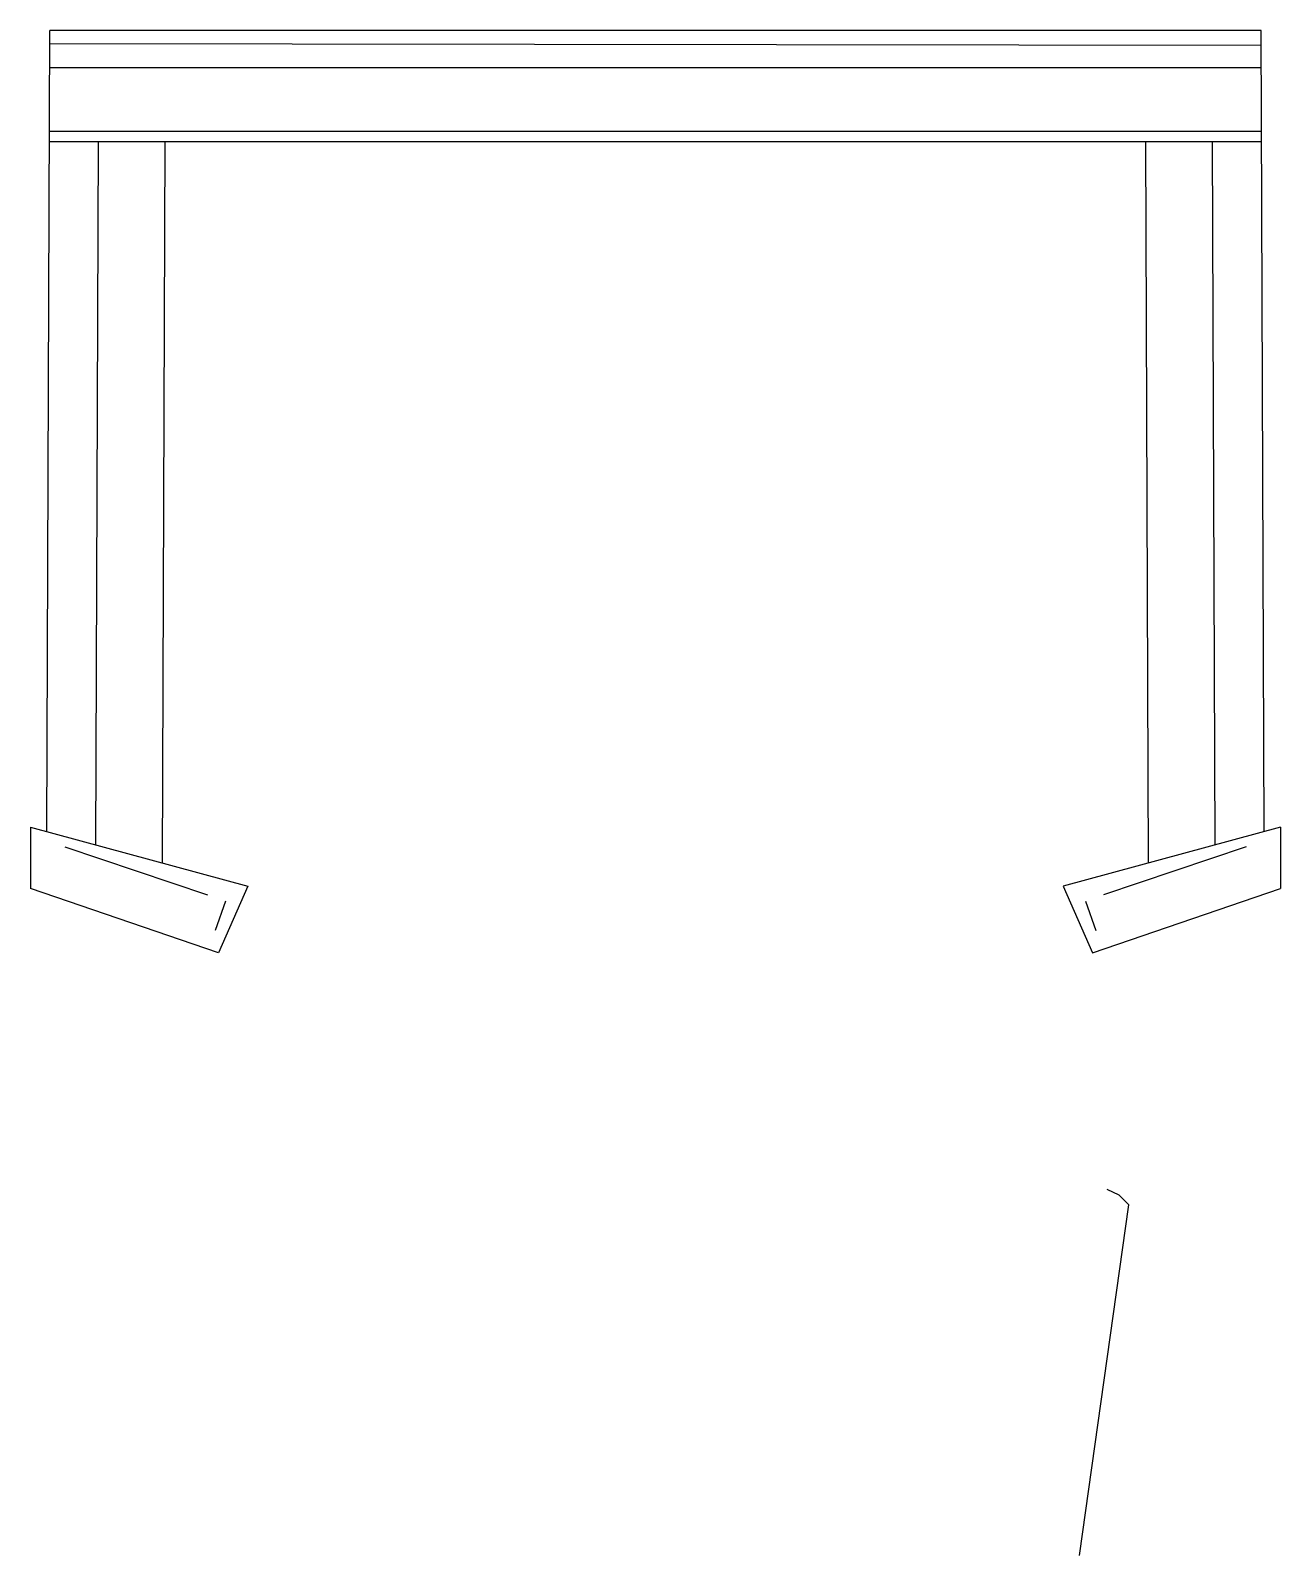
# Model space of a CAD drawing. Header units: metres. Extents: x 1098 to 1705, y 1655 to 2395.
import ezdxf

# ---------------------------------------------------------------- set-up
doc = ezdxf.new("R2010")
doc.units = ezdxf.units.M
doc.layers.add('3', color=3, linetype='Continuous')
doc.layers.add('4', color=4, linetype='Continuous')

msp = doc.modelspace()

# ---------------------------------------------------------------- linework, layer by layer
at = {"layer": '3'}
for p, q in [((1695.38, 2387.71), (1107.74, 2388.52)), ((1695.42, 2376.93), (1107.7, 2376.93)), ((1695.54, 2346.03), (1107.58, 2346.03)), ((1130.01, 1999.76), (1131.29, 2340.87)), ((1162.31, 1990.98), (1163.61, 2340.87)), ((1640.81, 1990.98), (1639.51, 2340.87)), ((1673.11, 1999.76), (1671.83, 2340.87)), ((1114.98, 1998.9), (1184.16, 1975.46)), ((1688.14, 1998.9), (1618.96, 1975.46)), ((1192.85, 1972.5), (1187.99, 1958.26)), ((1610.27, 1972.5), (1615.13, 1958.26))]:
    msp.add_line(p, q, dxfattribs=at)
at = {"layer": '4'}
for p, q in [((1106.3, 2006.21), (1107.77, 2394.94)), ((1695.35, 2394.97), (1107.77, 2394.94)), ((1696.82, 2006.21), (1695.35, 2394.97)), ((1695.56, 2340.87), (1107.56, 2340.87)), ((1098.32, 2008.38), (1098.32, 1978.55)), ((1098.32, 2008.38), (1203.74, 1979.71)), ((1704.8, 2008.38), (1599.38, 1979.71)), ((1704.8, 2008.38), (1704.8, 1978.55)), ((1189.55, 1947.43), (1098.32, 1978.55)), ((1203.74, 1979.71), (1189.55, 1947.43)), ((1599.38, 1979.71), (1613.57, 1947.43)), ((1613.57, 1947.43), (1704.8, 1978.55)), ((1626.6, 1829.78), (1620.75, 1832.52)), ((1631.29, 1825.1), (1626.6, 1829.78)), ((1607.26, 1654.94), (1631.29, 1825.1))]:
    msp.add_line(p, q, dxfattribs=at)

doc.saveas('drawing.dxf')
